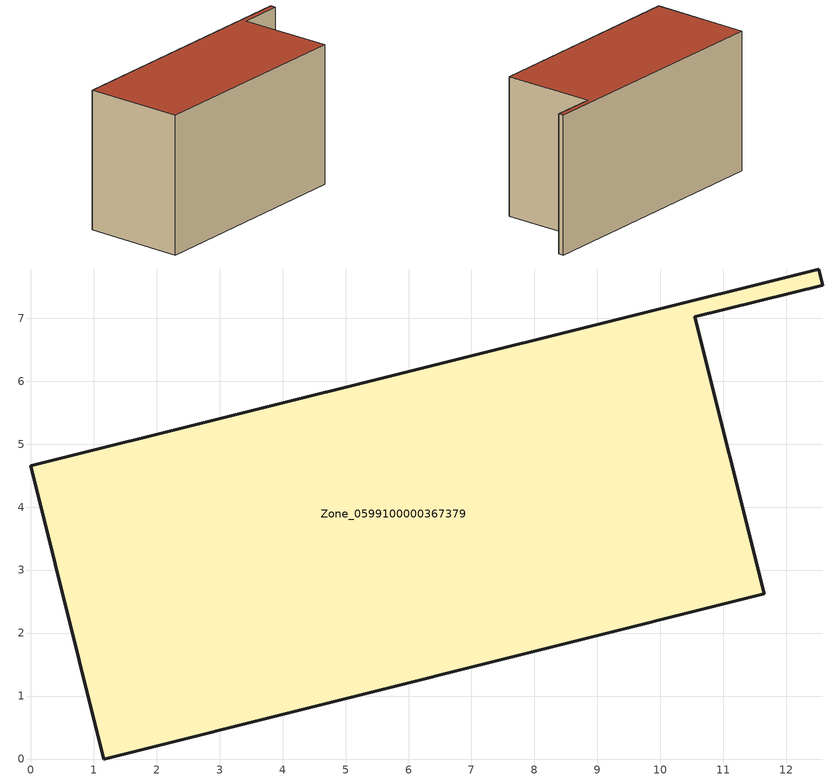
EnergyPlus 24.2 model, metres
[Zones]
Zone_0599100000367379
 floor ground (C_G): 0,4.66 12.51,7.78 12.58,7.52 10.55,7.02 11.65,2.62 1.16,0 z0
 wall outside (C_F): 1.16,0 11.65,2.62 10.55,7.02 12.58,7.52 12.51,7.78 0,4.66 1.16,0 z0:6.82
 roof outside (C_R): 12.51,7.78 0,4.66 1.16,0 11.65,2.62 10.55,7.02 12.58,7.52 z6.82
[BUILDING]
Pand.0599100000367379: North Axis=0; Terrain=City; Loads Convergence Tolerance Value=0.04; Temperature Convergence Tolerance Value=0.4; Solar Distribution=FullExterior; Maximum Number of Warmup Days=25; Minimum Number of Warmup Days=1
[Site:Location]
Rotterdam.The.Hague.AP_ZH_NLD Design_Conditions: Latitude=51.96; Longitude=4.45; Time Zone=1; Elevation=-4.5
[SITE:GROUNDTEMPERATURE:BUILDINGSURFACE]
18, 18, 18, 18, 18, 18, 18, 18, 18, 18, 18, 18
[MATERIAL] Thermal Absorptance=0.9; Solar Absorptance=0.7; Visible Absorptance=0.7
Name | Roughness | Thickness | Conductivity | Density | Specific Heat
G.TI.1992-2005 | MediumSmooth | 0.15 | 0.06 | 540 | 1210
F.TI.1992-2005 | Rough | 0.3 | 0.12 | 1920 | 840
R.TI.1992-2005 | MediumRough | 0.2 | 0.08 | 1500 | 1000
[CONSTRUCTION]
C_G: G.TI.1992-2005
C_F: F.TI.1992-2005
C_R: R.TI.1992-2005
[ZONE]
Zone_0599100000367379: Type=1; Multiplier=1; Ceiling Height=Autocalculate; Volume=Autocalculate; Floor Area=autocalculate; Part of Total Floor Area=Yes
[ZONEINFILTRATION:DESIGNFLOWRATE]
Infil_Zone_0599100000367379: Zone or ZoneList or Space or SpaceList=Zone_0599100000367379; Schedule=AlwaysOn; Design Flow Rate Calculation Method=Flow/Area; Flow Rate per Floor Area=0.0015; Constant Term Coefficient=1; Temperature Term Coefficient=0; Velocity Term Coefficient=0; Velocity Squared Term Coefficient=0
[HVACTEMPLATE:ZONE:IDEALLOADSAIRSYSTEM]
Zone_0599100000367379: Maximum Heating Supply Air Temperature=50; Minimum Cooling Supply Air Temperature=13; Maximum Heating Supply Air Humidity Ratio=0.0156; Minimum Cooling Supply Air Humidity Ratio=0.0077; Heating Limit=NoLimit; Cooling Limit=NoLimit; Dehumidification Control Type=ConstantSensibleHeatRatio; Cooling Sensible Heat Ratio=0.7; Dehumidification Setpoint=60; Humidification Control Type=None; Humidification Setpoint=30; Outdoor Air Method=None; Outdoor Air Flow Rate per Person=0.00944; Outdoor Air Flow Rate per Zone Floor Area=0; Outdoor Air Flow Rate per Zone=0; Demand Controlled Ventilation Type=None; Outdoor Air Economizer Type=NoEconomizer; Heat Recovery Type=None; Sensible Heat Recovery Effectiveness=0.7; Latent Heat Recovery Effectiveness=0.65
[ZONECONTROL:THERMOSTAT]
ThermostatControl_Zone_0599100000367379: Zone or ZoneList=Zone_0599100000367379; Control Type Schedule=DualSetpointControlType; Control 1=Thermostat_Zone_0599100000367379; Temperature Difference Between Cutout And Setpoint=0
[THERMOSTATSETPOINT:DUALSETPOINT]
Thermostat_Zone_0599100000367379: Heating Setpoint Temperature Schedule=HeatingSetpoint_Zone_0599100000367379; Cooling Setpoint Temperature Schedule=CoolingSetpoint_Zone_0599100000367379
[SCHEDULE:COMPACT]
HeatingSetpoint_Zone_0599100000367379: Through: 12/31, For: AllDays, Until: 24:00, 21
CoolingSetpoint_Zone_0599100000367379: Through: 12/31, For: AllDays, Until: 24:00, 24
DualSetpointControlType: Through: 12/31, For: AllDays, Until: 24:00, 4
AlwaysOn: Through: 12/31, For: AllDays, Until: 24:00, 1
